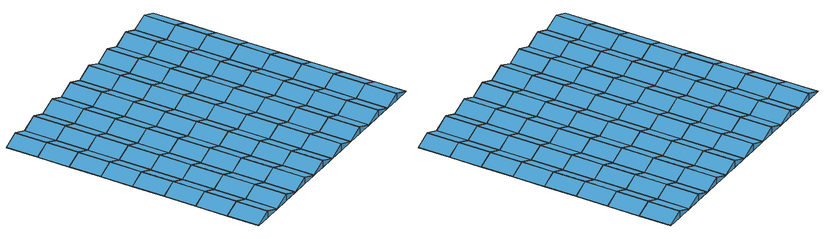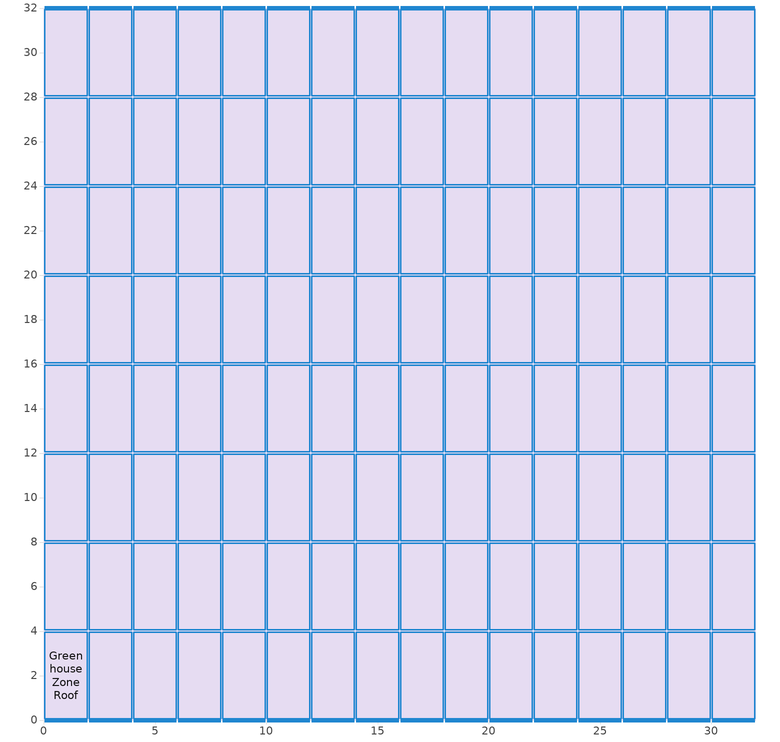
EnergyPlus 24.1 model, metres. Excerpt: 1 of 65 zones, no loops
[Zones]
Greenhouse Zone Roof
 window (Window Construction Roof): 1.95,0,4.01 1.95,0,4.82 0.05,0,4.01; 2.05,0,4.01 3.95,0,4.01 2.05,0,4.82; 5.95,0,4.01 5.95,0,4.82 4.05,0,4.01; 6.05,0,4.01 7.95,0,4.01 6.05,0,4.82; 9.95,0,4.01 9.95,0,4.82 8.05,0,4.01; 10.05,0,4.01 11.95,0,4.01 10.05,0,4.82; 13.95,0,4.01 13.95,0,4.82 12.05,0,4.01; 14.05,0,4.01 15.95,0,4.01 14.05,0,4.82; 17.95,0,4.01 17.95,0,4.82 16.05,0,4.01; 18.05,0,4.01 19.95,0,4.01 18.05,0,4.82; 21.95,0,4.01 21.95,0,4.82 20.05,0,4.01; 22.05,0,4.01 23.95,0,4.01 22.05,0,4.82; 25.95,0,4.01 25.95,0,4.82 24.05,0,4.01; 26.05,0,4.01 27.95,0,4.01 26.05,0,4.82; 29.95,0,4.01 29.95,0,4.82 28.05,0,4.01; 30.05,0,4.01 31.95,0,4.01 30.05,0,4.82; 1.95,32,4.82 1.95,32,4.01 0.05,32,4.01; 2.05,32,4.82 3.95,32,4.01 2.05,32,4.01; 5.95,32,4.82 5.95,32,4.01 4.05,32,4.01; 6.05,32,4.82 7.95,32,4.01 6.05,32,4.01; 9.95,32,4.82 9.95,32,4.01 8.05,32,4.01; 10.05,32,4.82 11.95,32,4.01 10.05,32,4.01; 13.95,32,4.82 13.95,32,4.01 12.05,32,4.01; 14.05,32,4.82 15.95,32,4.01 14.05,32,4.01; 17.95,32,4.82 17.95,32,4.01 16.05,32,4.01; 18.05,32,4.82 19.95,32,4.01 18.05,32,4.01; 21.95,32,4.82 21.95,32,4.01 20.05,32,4.01; 22.05,32,4.82 23.95,32,4.01 22.05,32,4.01; 25.95,32,4.82 25.95,32,4.01 24.05,32,4.01; 26.05,32,4.82 27.95,32,4.01 26.05,32,4.01; 29.95,32,4.82 29.95,32,4.01 28.05,32,4.01; 30.05,32,4.82 31.95,32,4.01 30.05,32,4.01
 roof outside (Wall Construction): 2,0,4 2,0,4.85 0,0,4; 2,0,4 4,0,4 2,0,4.85; 6,0,4 6,0,4.85 4,0,4; 6,0,4 8,0,4 6,0,4.85; 10,0,4 10,0,4.85 8,0,4; 10,0,4 12,0,4 10,0,4.85; 14,0,4 14,0,4.85 12,0,4; 14,0,4 16,0,4 14,0,4.85; 18,0,4 18,0,4.85 16,0,4; 18,0,4 20,0,4 18,0,4.85; 22,0,4 22,0,4.85 20,0,4; 22,0,4 24,0,4 22,0,4.85; 26,0,4 26,0,4.85 24,0,4; 26,0,4 28,0,4 26,0,4.85; 30,0,4 30,0,4.85 28,0,4; 30,0,4 32,0,4 30,0,4.85; 2,32,4.85 2,32,4 0,32,4; 2,32,4.85 4,32,4 2,32,4; 6,32,4.85 6,32,4 4,32,4; 6,32,4.85 8,32,4 6,32,4; 10,32,4.85 10,32,4 8,32,4; 10,32,4.85 12,32,4 10,32,4; 14,32,4.85 14,32,4 12,32,4; 14,32,4.85 16,32,4 14,32,4; 18,32,4.85 18,32,4 16,32,4; 18,32,4.85 20,32,4 18,32,4; 22,32,4.85 22,32,4 20,32,4; 22,32,4.85 24,32,4 22,32,4; 26,32,4.85 26,32,4 24,32,4; 26,32,4.85 28,32,4 26,32,4; 30,32,4.85 30,32,4 28,32,4; 30,32,4.85 32,32,4 30,32,4; 0,0,4 2,0,4.85 2,4,4.85 0,4,4; 2,0,4.85 4,0,4 4,4,4 2,4,4.85; 0,4,4 2,4,4.85 2,8,4.85 0,8,4; 2,20,4.85 4,20,4 4,24,4 2,24,4.85; 0,24,4 2,24,4.85 2,28,4.85 0,28,4; 2,24,4.85 4,24,4 4,28,4 2,28,4.85; 0,28,4 2,28,4.85 2,32,4.85 0,32,4; 2,28,4.85 4,28,4 4,32,4 2,32,4.85; 2,4,4.85 4,4,4 4,8,4 2,8,4.85; 0,8,4 2,8,4.85 2,12,4.85 0,12,4; 2,8,4.85 4,8,4 4,12,4 2,12,4.85; 0,12,4 2,12,4.85 2,16,4.85 0,16,4; 2,12,4.85 4,12,4 4,16,4 2,16,4.85; 0,16,4 2,16,4.85 2,20,4.85 0,20,4; 2,16,4.85 4,16,4 4,20,4 2,20,4.85; 0,20,4 2,20,4.85 2,24,4.85 0,24,4; 4,0,4 6,0,4.85 6,4,4.85 4,4,4; 6,0,4.85 8,0,4 8,4,4 6,4,4.85; 4,4,4 6,4,4.85 6,8,4.85 4,8,4; 6,20,4.85 8,20,4 8,24,4 6,24,4.85; 4,24,4 6,24,4.85 6,28,4.85 4,28,4; 6,24,4.85 8,24,4 8,28,4 6,28,4.85; 4,28,4 6,28,4.85 6,32,4.85 4,32,4; 6,28,4.85 8,28,4 8,32,4 6,32,4.85; 6,4,4.85 8,4,4 8,8,4 6,8,4.85; 4,8,4 6,8,4.85 6,12,4.85 4,12,4; 6,8,4.85 8,8,4 8,12,4 6,12,4.85; 4,12,4 6,12,4.85 6,16,4.85 4,16,4; 6,12,4.85 8,12,4 8,16,4 6,16,4.85; 4,16,4 6,16,4.85 6,20,4.85 4,20,4; 6,16,4.85 8,16,4 8,20,4 6,20,4.85; 4,20,4 6,20,4.85 6,24,4.85 4,24,4; 8,0,4 10,0,4.85 10,4,4.85 8,4,4; 10,0,4.85 12,0,4 12,4,4 10,4,4.85; 8,4,4 10,4,4.85 10,8,4.85 8,8,4; 10,20,4.85 12,20,4 12,24,4 10,24,4.85; 8,24,4 10,24,4.85 10,28,4.85 8,28,4; 10,24,4.85 12,24,4 12,28,4 10,28,4.85; 8,28,4 10,28,4.85 10,32,4.85 8,32,4; 10,28,4.85 12,28,4 12,32,4 10,32,4.85; 10,4,4.85 12,4,4 12,8,4 10,8,4.85; 8,8,4 10,8,4.85 10,12,4.85 8,12,4; 10,8,4.85 12,8,4 12,12,4 10,12,4.85; 8,12,4 10,12,4.85 10,16,4.85 8,16,4; 10,12,4.85 12,12,4 12,16,4 10,16,4.85; 8,16,4 10,16,4.85 10,20,4.85 8,20,4; 10,16,4.85 12,16,4 12,20,4 10,20,4.85; 8,20,4 10,20,4.85 10,24,4.85 8,24,4; 12,0,4 14,0,4.85 14,4,4.85 12,4,4; 14,0,4.85 16,0,4 16,4,4 14,4,4.85; 12,4,4 14,4,4.85 14,8,4.85 12,8,4; 14,20,4.85 16,20,4 16,24,4 14,24,4.85; 12,24,4 14,24,4.85 14,28,4.85 12,28,4; 14,24,4.85 16,24,4 16,28,4 14,28,4.85; 12,28,4 14,28,4.85 14,32,4.85 12,32,4; 14,28,4.85 16,28,4 16,32,4 14,32,4.85; 14,4,4.85 16,4,4 16,8,4 14,8,4.85; 12,8,4 14,8,4.85 14,12,4.85 12,12,4; 14,8,4.85 16,8,4 16,12,4 14,12,4.85; 12,12,4 14,12,4.85 14,16,4.85 12,16,4; 14,12,4.85 16,12,4 16,16,4 14,16,4.85; 12,16,4 14,16,4.85 14,20,4.85 12,20,4; 14,16,4.85 16,16,4 16,20,4 14,20,4.85; 12,20,4 14,20,4.85 14,24,4.85 12,24,4; 16,0,4 18,0,4.85 18,4,4.85 16,4,4; 18,0,4.85 20,0,4 20,4,4 18,4,4.85; 16,4,4 18,4,4.85 18,8,4.85 16,8,4; 18,20,4.85 20,20,4 20,24,4 18,24,4.85; 16,24,4 18,24,4.85 18,28,4.85 16,28,4; 18,24,4.85 20,24,4 20,28,4 18,28,4.85; 16,28,4 18,28,4.85 18,32,4.85 16,32,4; 18,28,4.85 20,28,4 20,32,4 18,32,4.85; 18,4,4.85 20,4,4 20,8,4 18,8,4.85; 16,8,4 18,8,4.85 18,12,4.85 16,12,4; 18,8,4.85 20,8,4 20,12,4 18,12,4.85; 16,12,4 18,12,4.85 18,16,4.85 16,16,4; 18,12,4.85 20,12,4 20,16,4 18,16,4.85; 16,16,4 18,16,4.85 18,20,4.85 16,20,4; 18,16,4.85 20,16,4 20,20,4 18,20,4.85; 16,20,4 18,20,4.85 18,24,4.85 16,24,4; 20,0,4 22,0,4.85 22,4,4.85 20,4,4; 22,0,4.85 24,0,4 24,4,4 22,4,4.85; 20,4,4 22,4,4.85 22,8,4.85 20,8,4; 22,20,4.85 24,20,4 24,24,4 22,24,4.85; 20,24,4 22,24,4.85 22,28,4.85 20,28,4; 22,24,4.85 24,24,4 24,28,4 22,28,4.85; 20,28,4 22,28,4.85 22,32,4.85 20,32,4; 22,28,4.85 24,28,4 24,32,4 22,32,4.85; 22,4,4.85 24,4,4 24,8,4 22,8,4.85; 20,8,4 22,8,4.85 22,12,4.85 20,12,4; 22,8,4.85 24,8,4 24,12,4 22,12,4.85; 20,12,4 22,12,4.85 22,16,4.85 20,16,4; 22,12,4.85 24,12,4 24,16,4 22,16,4.85; 20,16,4 22,16,4.85 22,20,4.85 20,20,4; 22,16,4.85 24,16,4 24,20,4 22,20,4.85; 20,20,4 22,20,4.85 22,24,4.85 20,24,4; 24,0,4 26,0,4.85 26,4,4.85 24,4,4; 26,0,4.85 28,0,4 28,4,4 26,4,4.85; 24,4,4 26,4,4.85 26,8,4.85 24,8,4; 26,20,4.85 28,20,4 28,24,4 26,24,4.85; 24,24,4 26,24,4.85 26,28,4.85 24,28,4; 26,24,4.85 28,24,4 28,28,4 26,28,4.85; 24,28,4 26,28,4.85 26,32,4.85 24,32,4; 26,28,4.85 28,28,4 28,32,4 26,32,4.85; 26,4,4.85 28,4,4 28,8,4 26,8,4.85; 24,8,4 26,8,4.85 26,12,4.85 24,12,4; 26,8,4.85 28,8,4 28,12,4 26,12,4.85; 24,12,4 26,12,4.85 26,16,4.85 24,16,4; 26,12,4.85 28,12,4 28,16,4 26,16,4.85; 24,16,4 26,16,4.85 26,20,4.85 24,20,4; 26,16,4.85 28,16,4 28,20,4 26,20,4.85; 24,20,4 26,20,4.85 26,24,4.85 24,24,4; 28,0,4 30,0,4.85 30,4,4.85 28,4,4; 30,0,4.85 32,0,4 32,4,4 30,4,4.85; 28,4,4 30,4,4.85 30,8,4.85 28,8,4; 30,20,4.85 32,20,4 32,24,4 30,24,4.85; 28,24,4 30,24,4.85 30,28,4.85 28,28,4; 30,24,4.85 32,24,4 32,28,4 30,28,4.85; 28,28,4 30,28,4.85 30,32,4.85 28,32,4; 30,28,4.85 32,28,4 32,32,4 30,32,4.85; 30,4,4.85 32,4,4 32,8,4 30,8,4.85; 28,8,4 30,8,4.85 30,12,4.85 28,12,4; 30,8,4.85 32,8,4 32,12,4 30,12,4.85; 28,12,4 30,12,4.85 30,16,4.85 28,16,4; 30,12,4.85 32,12,4 32,16,4 30,16,4.85; 28,16,4 30,16,4.85 30,20,4.85 28,20,4; 30,16,4.85 32,16,4 32,20,4 30,20,4.85; 28,20,4 30,20,4.85 30,24,4.85 28,24,4
 skylight (Window Construction Roof Left): 0.05,0.05,4.02 1.95,0.05,4.83 1.95,3.95,4.83 0.05,3.95,4.02; 0.05,4.05,4.02 1.95,4.05,4.83 1.95,7.95,4.83 0.05,7.95,4.02; 0.05,24.05,4.02 1.95,24.05,4.83 1.95,27.95,4.83 0.05,27.95,4.02; 0.05,28.05,4.02 1.95,28.05,4.83 1.95,31.95,4.83 0.05,31.95,4.02; 0.05,8.05,4.02 1.95,8.05,4.83 1.95,11.95,4.83 0.05,11.95,4.02; 0.05,12.05,4.02 1.95,12.05,4.83 1.95,15.95,4.83 0.05,15.95,4.02; 0.05,16.05,4.02 1.95,16.05,4.83 1.95,19.95,4.83 0.05,19.95,4.02; 0.05,20.05,4.02 1.95,20.05,4.83 1.95,23.95,4.83 0.05,23.95,4.02; 4.05,0.05,4.02 5.95,0.05,4.83 5.95,3.95,4.83 4.05,3.95,4.02; 4.05,4.05,4.02 5.95,4.05,4.83 5.95,7.95,4.83 4.05,7.95,4.02; 4.05,24.05,4.02 5.95,24.05,4.83 5.95,27.95,4.83 4.05,27.95,4.02; 4.05,28.05,4.02 5.95,28.05,4.83 5.95,31.95,4.83 4.05,31.95,4.02; 4.05,8.05,4.02 5.95,8.05,4.83 5.95,11.95,4.83 4.05,11.95,4.02; 4.05,12.05,4.02 5.95,12.05,4.83 5.95,15.95,4.83 4.05,15.95,4.02; 4.05,16.05,4.02 5.95,16.05,4.83 5.95,19.95,4.83 4.05,19.95,4.02; 4.05,20.05,4.02 5.95,20.05,4.83 5.95,23.95,4.83 4.05,23.95,4.02; 8.05,0.05,4.02 9.95,0.05,4.83 9.95,3.95,4.83 8.05,3.95,4.02; 8.05,4.05,4.02 9.95,4.05,4.83 9.95,7.95,4.83 8.05,7.95,4.02; 8.05,24.05,4.02 9.95,24.05,4.83 9.95,27.95,4.83 8.05,27.95,4.02; 8.05,28.05,4.02 9.95,28.05,4.83 9.95,31.95,4.83 8.05,31.95,4.02; 8.05,8.05,4.02 9.95,8.05,4.83 9.95,11.95,4.83 8.05,11.95,4.02; 8.05,12.05,4.02 9.95,12.05,4.83 9.95,15.95,4.83 8.05,15.95,4.02; 8.05,16.05,4.02 9.95,16.05,4.83 9.95,19.95,4.83 8.05,19.95,4.02; 8.05,20.05,4.02 9.95,20.05,4.83 9.95,23.95,4.83 8.05,23.95,4.02; 12.05,0.05,4.02 13.95,0.05,4.83 13.95,3.95,4.83 12.05,3.95,4.02; 12.05,4.05,4.02 13.95,4.05,4.83 13.95,7.95,4.83 12.05,7.95,4.02; 12.05,24.05,4.02 13.95,24.05,4.83 13.95,27.95,4.83 12.05,27.95,4.02; 12.05,28.05,4.02 13.95,28.05,4.83 13.95,31.95,4.83 12.05,31.95,4.02; 12.05,8.05,4.02 13.95,8.05,4.83 13.95,11.95,4.83 12.05,11.95,4.02; 12.05,12.05,4.02 13.95,12.05,4.83 13.95,15.95,4.83 12.05,15.95,4.02; 12.05,16.05,4.02 13.95,16.05,4.83 13.95,19.95,4.83 12.05,19.95,4.02; 12.05,20.05,4.02 13.95,20.05,4.83 13.95,23.95,4.83 12.05,23.95,4.02; 16.05,0.05,4.02 17.95,0.05,4.83 17.95,3.95,4.83 16.05,3.95,4.02; 16.05,4.05,4.02 17.95,4.05,4.83 17.95,7.95,4.83 16.05,7.95,4.02; 16.05,24.05,4.02 17.95,24.05,4.83 17.95,27.95,4.83 16.05,27.95,4.02; 16.05,28.05,4.02 17.95,28.05,4.83 17.95,31.95,4.83 16.05,31.95,4.02; 16.05,8.05,4.02 17.95,8.05,4.83 17.95,11.95,4.83 16.05,11.95,4.02; 16.05,12.05,4.02 17.95,12.05,4.83 17.95,15.95,4.83 16.05,15.95,4.02; 16.05,16.05,4.02 17.95,16.05,4.83 17.95,19.95,4.83 16.05,19.95,4.02; 16.05,20.05,4.02 17.95,20.05,4.83 17.95,23.95,4.83 16.05,23.95,4.02; 20.05,0.05,4.02 21.95,0.05,4.83 21.95,3.95,4.83 20.05,3.95,4.02; 20.05,4.05,4.02 21.95,4.05,4.83 21.95,7.95,4.83 20.05,7.95,4.02; 20.05,24.05,4.02 21.95,24.05,4.83 21.95,27.95,4.83 20.05,27.95,4.02; 20.05,28.05,4.02 21.95,28.05,4.83 21.95,31.95,4.83 20.05,31.95,4.02; 20.05,8.05,4.02 21.95,8.05,4.83 21.95,11.95,4.83 20.05,11.95,4.02; 20.05,12.05,4.02 21.95,12.05,4.83 21.95,15.95,4.83 20.05,15.95,4.02; 20.05,16.05,4.02 21.95,16.05,4.83 21.95,19.95,4.83 20.05,19.95,4.02; 20.05,20.05,4.02 21.95,20.05,4.83 21.95,23.95,4.83 20.05,23.95,4.02; 24.05,0.05,4.02 25.95,0.05,4.83 25.95,3.95,4.83 24.05,3.95,4.02; 24.05,4.05,4.02 25.95,4.05,4.83 25.95,7.95,4.83 24.05,7.95,4.02; 24.05,24.05,4.02 25.95,24.05,4.83 25.95,27.95,4.83 24.05,27.95,4.02; 24.05,28.05,4.02 25.95,28.05,4.83 25.95,31.95,4.83 24.05,31.95,4.02; 24.05,8.05,4.02 25.95,8.05,4.83 25.95,11.95,4.83 24.05,11.95,4.02; 24.05,12.05,4.02 25.95,12.05,4.83 25.95,15.95,4.83 24.05,15.95,4.02; 24.05,16.05,4.02 25.95,16.05,4.83 25.95,19.95,4.83 24.05,19.95,4.02; 24.05,20.05,4.02 25.95,20.05,4.83 25.95,23.95,4.83 24.05,23.95,4.02; 28.05,0.05,4.02 29.95,0.05,4.83 29.95,3.95,4.83 28.05,3.95,4.02; 28.05,4.05,4.02 29.95,4.05,4.83 29.95,7.95,4.83 28.05,7.95,4.02; 28.05,24.05,4.02 29.95,24.05,4.83 29.95,27.95,4.83 28.05,27.95,4.02; 28.05,28.05,4.02 29.95,28.05,4.83 29.95,31.95,4.83 28.05,31.95,4.02; 28.05,8.05,4.02 29.95,8.05,4.83 29.95,11.95,4.83 28.05,11.95,4.02; 28.05,12.05,4.02 29.95,12.05,4.83 29.95,15.95,4.83 28.05,15.95,4.02; 28.05,16.05,4.02 29.95,16.05,4.83 29.95,19.95,4.83 28.05,19.95,4.02; 28.05,20.05,4.02 29.95,20.05,4.83 29.95,23.95,4.83 28.05,23.95,4.02
 skylight (Window Construction Roof Right): 2.05,0.05,4.83 3.95,0.05,4.02 3.95,3.95,4.02 2.05,3.95,4.83; 2.05,20.05,4.83 3.95,20.05,4.02 3.95,23.95,4.02 2.05,23.95,4.83; 2.05,24.05,4.83 3.95,24.05,4.02 3.95,27.95,4.02 2.05,27.95,4.83; 2.05,28.05,4.83 3.95,28.05,4.02 3.95,31.95,4.02 2.05,31.95,4.83; 2.05,4.05,4.83 3.95,4.05,4.02 3.95,7.95,4.02 2.05,7.95,4.83; 2.05,8.05,4.83 3.95,8.05,4.02 3.95,11.95,4.02 2.05,11.95,4.83; 2.05,12.05,4.83 3.95,12.05,4.02 3.95,15.95,4.02 2.05,15.95,4.83; 2.05,16.05,4.83 3.95,16.05,4.02 3.95,19.95,4.02 2.05,19.95,4.83; 6.05,0.05,4.83 7.95,0.05,4.02 7.95,3.95,4.02 6.05,3.95,4.83; 6.05,20.05,4.83 7.95,20.05,4.02 7.95,23.95,4.02 6.05,23.95,4.83; 6.05,24.05,4.83 7.95,24.05,4.02 7.95,27.95,4.02 6.05,27.95,4.83; 6.05,28.05,4.83 7.95,28.05,4.02 7.95,31.95,4.02 6.05,31.95,4.83; 6.05,4.05,4.83 7.95,4.05,4.02 7.95,7.95,4.02 6.05,7.95,4.83; 6.05,8.05,4.83 7.95,8.05,4.02 7.95,11.95,4.02 6.05,11.95,4.83; 6.05,12.05,4.83 7.95,12.05,4.02 7.95,15.95,4.02 6.05,15.95,4.83; 6.05,16.05,4.83 7.95,16.05,4.02 7.95,19.95,4.02 6.05,19.95,4.83; 10.05,0.05,4.83 11.95,0.05,4.02 11.95,3.95,4.02 10.05,3.95,4.83; 10.05,20.05,4.83 11.95,20.05,4.02 11.95,23.95,4.02 10.05,23.95,4.83; 10.05,24.05,4.83 11.95,24.05,4.02 11.95,27.95,4.02 10.05,27.95,4.83; 10.05,28.05,4.83 11.95,28.05,4.02 11.95,31.95,4.02 10.05,31.95,4.83; 10.05,4.05,4.83 11.95,4.05,4.02 11.95,7.95,4.02 10.05,7.95,4.83; 10.05,8.05,4.83 11.95,8.05,4.02 11.95,11.95,4.02 10.05,11.95,4.83; 10.05,12.05,4.83 11.95,12.05,4.02 11.95,15.95,4.02 10.05,15.95,4.83; 10.05,16.05,4.83 11.95,16.05,4.02 11.95,19.95,4.02 10.05,19.95,4.83; 14.05,0.05,4.83 15.95,0.05,4.02 15.95,3.95,4.02 14.05,3.95,4.83; 14.05,20.05,4.83 15.95,20.05,4.02 15.95,23.95,4.02 14.05,23.95,4.83; 14.05,24.05,4.83 15.95,24.05,4.02 15.95,27.95,4.02 14.05,27.95,4.83; 14.05,28.05,4.83 15.95,28.05,4.02 15.95,31.95,4.02 14.05,31.95,4.83; 14.05,4.05,4.83 15.95,4.05,4.02 15.95,7.95,4.02 14.05,7.95,4.83; 14.05,8.05,4.83 15.95,8.05,4.02 15.95,11.95,4.02 14.05,11.95,4.83; 14.05,12.05,4.83 15.95,12.05,4.02 15.95,15.95,4.02 14.05,15.95,4.83; 14.05,16.05,4.83 15.95,16.05,4.02 15.95,19.95,4.02 14.05,19.95,4.83; 18.05,0.05,4.83 19.95,0.05,4.02 19.95,3.95,4.02 18.05,3.95,4.83; 18.05,20.05,4.83 19.95,20.05,4.02 19.95,23.95,4.02 18.05,23.95,4.83; 18.05,24.05,4.83 19.95,24.05,4.02 19.95,27.95,4.02 18.05,27.95,4.83; 18.05,28.05,4.83 19.95,28.05,4.02 19.95,31.95,4.02 18.05,31.95,4.83; 18.05,4.05,4.83 19.95,4.05,4.02 19.95,7.95,4.02 18.05,7.95,4.83; 18.05,8.05,4.83 19.95,8.05,4.02 19.95,11.95,4.02 18.05,11.95,4.83; 18.05,12.05,4.83 19.95,12.05,4.02 19.95,15.95,4.02 18.05,15.95,4.83; 18.05,16.05,4.83 19.95,16.05,4.02 19.95,19.95,4.02 18.05,19.95,4.83; 22.05,0.05,4.83 23.95,0.05,4.02 23.95,3.95,4.02 22.05,3.95,4.83; 22.05,20.05,4.83 23.95,20.05,4.02 23.95,23.95,4.02 22.05,23.95,4.83; 22.05,24.05,4.83 23.95,24.05,4.02 23.95,27.95,4.02 22.05,27.95,4.83; 22.05,28.05,4.83 23.95,28.05,4.02 23.95,31.95,4.02 22.05,31.95,4.83; 22.05,4.05,4.83 23.95,4.05,4.02 23.95,7.95,4.02 22.05,7.95,4.83; 22.05,8.05,4.83 23.95,8.05,4.02 23.95,11.95,4.02 22.05,11.95,4.83; 22.05,12.05,4.83 23.95,12.05,4.02 23.95,15.95,4.02 22.05,15.95,4.83; 22.05,16.05,4.83 23.95,16.05,4.02 23.95,19.95,4.02 22.05,19.95,4.83; 26.05,0.05,4.83 27.95,0.05,4.02 27.95,3.95,4.02 26.05,3.95,4.83; 26.05,20.05,4.83 27.95,20.05,4.02 27.95,23.95,4.02 26.05,23.95,4.83; 26.05,24.05,4.83 27.95,24.05,4.02 27.95,27.95,4.02 26.05,27.95,4.83; 26.05,28.05,4.83 27.95,28.05,4.02 27.95,31.95,4.02 26.05,31.95,4.83; 26.05,4.05,4.83 27.95,4.05,4.02 27.95,7.95,4.02 26.05,7.95,4.83; 26.05,8.05,4.83 27.95,8.05,4.02 27.95,11.95,4.02 26.05,11.95,4.83; 26.05,12.05,4.83 27.95,12.05,4.02 27.95,15.95,4.02 26.05,15.95,4.83; 26.05,16.05,4.83 27.95,16.05,4.02 27.95,19.95,4.02 26.05,19.95,4.83; 30.05,0.05,4.83 31.95,0.05,4.02 31.95,3.95,4.02 30.05,3.95,4.83; 30.05,20.05,4.83 31.95,20.05,4.02 31.95,23.95,4.02 30.05,23.95,4.83; 30.05,24.05,4.83 31.95,24.05,4.02 31.95,27.95,4.02 30.05,27.95,4.83; 30.05,28.05,4.83 31.95,28.05,4.02 31.95,31.95,4.02 30.05,31.95,4.83; 30.05,4.05,4.83 31.95,4.05,4.02 31.95,7.95,4.02 30.05,7.95,4.83; 30.05,8.05,4.83 31.95,8.05,4.02 31.95,11.95,4.02 30.05,11.95,4.83; 30.05,12.05,4.83 31.95,12.05,4.02 31.95,15.95,4.02 30.05,15.95,4.83; 30.05,16.05,4.83 31.95,16.05,4.02 31.95,19.95,4.02 30.05,19.95,4.83
[Building]
Building 1
[SizingPeriod:DesignDay] Month=1; Day of Month=1; Day Type=SummerDesignDay; Maximum Dry-Bulb Temperature {C}=23; Daily Dry-Bulb Temperature Range {deltaC}=0; Dry-Bulb Temperature Range Modifier Type=DefaultMultipliers; Humidity Condition Type=WetBulb; Wetbulb or DewPoint at Maximum Dry-Bulb {C}=23; Barometric Pressure {Pa}=31000; Wind Speed {m/s}=0; Wind Direction {deg}=0; Rain Indicator=No; Snow Indicator=No; Daylight Saving Time Indicator=No; Solar Model Indicator=ASHRAEClearSky; Sky Clearness=0; Begin Environment Reset Mode=FullResetAtBeginEnvironment
Sizing Period Design Day 1; Sizing Period Design Day 10; Sizing Period Design Day 11; Sizing Period Design Day 12
[Material]
Wall Material: Roughness=Smooth; Thickness {m}=0.2; Conductivity {W/m-K}=50; Density {kg/m3}=7850; Specific Heat {J/kg-K}=500; Thermal Absorptance=0.9; Solar Absorptance=0.7; Visible Absorptance=0.7
[WindowMaterial:SimpleGlazingSystem]
Window Material: U-Factor {W/m2-K}=5.8; Solar Heat Gain Coefficient=0.1; Visible Transmittance=0.8
[Construction]
Wall Construction: Wall Material
Window Construction Roof; Window Construction Roof Left; Window Construction Roof Right: Window Material
[Zone]
Greenhouse Zone Roof: Multiplier=1; Volume {m3}=434.662; Part of Total Floor Area=Yes
[Space]
Greenhouse Space Roof: Zone=Greenhouse Zone Roof; Space Type=Greenhouse Type Roof
[SpaceList]
Greenhouse Type Roof: Greenhouse Space Roof
